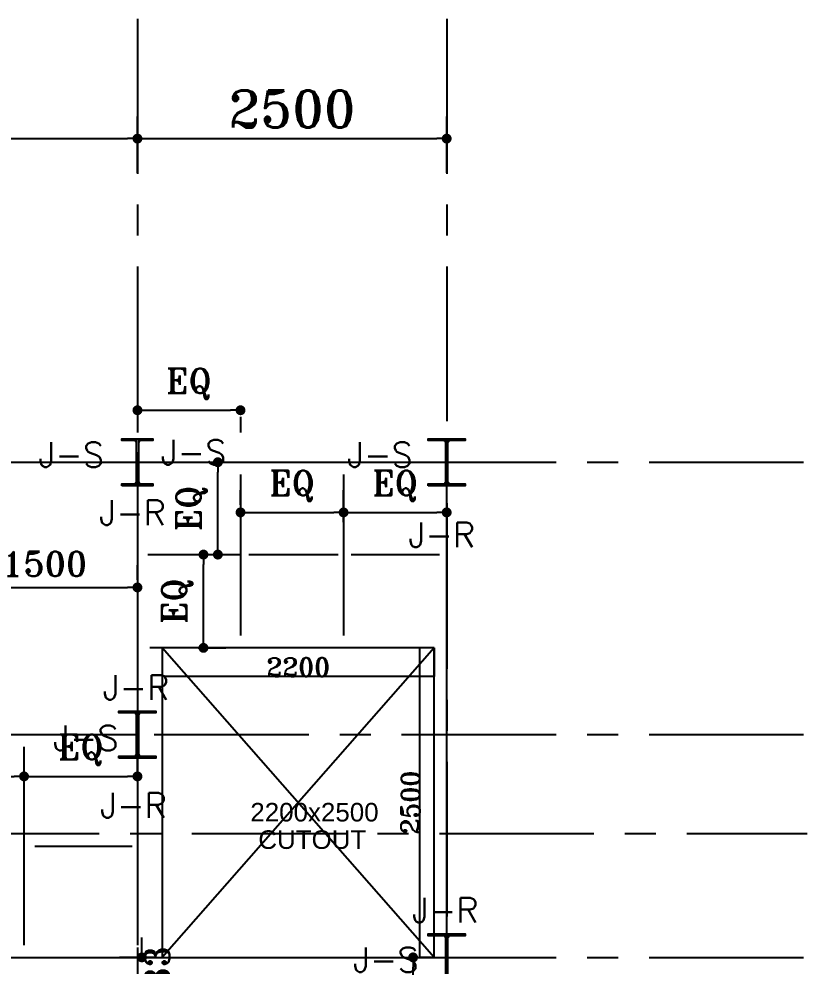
# Model space of a CAD drawing. Header units: inches. Extents: x 1387 to 2676, y -3554 to -2136.
# Drawn here: x 2606.81 to 2613.19, y -2571.4 to -2563.75 of the extents above; entities that cross this region are included whole.
import ezdxf
from ezdxf.enums import TextEntityAlignment as Align

# ---------------------------------------------------------------- set-up
doc = ezdxf.new("R2010")
doc.units = ezdxf.units.IN
doc.header["$MEASUREMENT"] = 0
doc.linetypes.add('CENTER', pattern=[2, 1.25, -0.25, 0.25, -0.25])
for name, color, linetype in [('3G', 3, 'Continuous'), ('AA-IPE300', 27, 'Continuous'), ('AA_CUT OUT', 250, 'Continuous'), ('AXE', 1, 'CENTER'), ('DIM', 8, 'Continuous'), ('MEMBER TEXT', 7, 'Continuous'), ('Pich', 2, 'Continuous'), ('UPN100', 1, 'Continuous'), ('wall', 4, 'Continuous')]:
    doc.layers.add(name, color=color, linetype=linetype)
doc.styles.add('ROMANS', font='ROMANS')
doc.styles.add('ROMANT', font='romant')
doc.styles.get("Standard").update_dxf_attribs({"font": 'arial.ttf'})
doc.dimstyles.new('1-100', dxfattribs={"dimtxt": 0.3, "dimasz": 0.08, "dimexe": 0.18, "dimexo": 0.0625, "dimgap": 0.09, "dimtad": 1, "dimdec": 0, "dimlfac": 1000, "dimdsep": 46, "dimtxsty": 'ROMANT', "dimblk": 'DOT', "dimcen": 0.09, "dimclrd": 1, "dimclre": 1, "dimclrt": 3, "dimadec": 0, "dimazin": 0, "dimtfac": 1, "dimtdec": 0, "dimtix": 1, "dimtofl": 0, "dimtmove": 2, "dimatfit": 3, "dimldrblk": 'DOT', "dimfxl": 1, "dimtolj": 1, "dimarcsym": 0})
doc.dimstyles.new('Copy of 1-100', dxfattribs={"dimtxt": 0.2, "dimasz": 0.08, "dimexe": 0.18, "dimexo": 0.0625, "dimgap": 0.09, "dimtad": 1, "dimdec": 0, "dimlfac": 1000, "dimdsep": 46, "dimtxsty": 'ROMANT', "dimblk": 'DOT', "dimcen": 0.09, "dimclrd": 1, "dimclre": 1, "dimclrt": 3, "dimadec": 0, "dimazin": 0, "dimtfac": 1, "dimtdec": 0, "dimtix": 1, "dimtofl": 0, "dimtmove": 2, "dimatfit": 3, "dimldrblk": 'DOT', "dimfxl": 1, "dimtolj": 1, "dimarcsym": 0})

# ---------------------------------------------------------------- blocks, each defined once
blk = doc.blocks.new('DOT')
at = {"layer": 'DIM', "color": 0, "linetype": 'ByBlock'}
blk.add_line((-0.5, 0), (-1, 0), dxfattribs=at)
at = {"layer": 'DIM', "color": 0, "linetype": 'ByBlock', "const_width": 0.5}
blk.add_lwpolyline([(-0.25, 0, 1), (0.25, 0, 1)], format="xyb", close=True, dxfattribs=at)
blk = doc.blocks.new('*D2537')
at = {"color": 1, "lineweight": -2, "transparency": 16777216}
for p, q in [((-100.1, 8500.4), (-216.9, 8500.4)), ((-216.7, 6000.1), (-216.7, 8500.4)), ((-100.1, 6000), (-216.9, 6000))]:
    blk.add_line(p, q, dxfattribs=at)
at = {"layer": 'Defpoints', "color": 0, "transparency": 16777216}
for p in [(-216.7, 8500.4), (-100, 8500.4), (-100, 6000)]:
    blk.add_point(p, dxfattribs=at)
at = {"color": 1, "lineweight": -2, "transparency": 16777216, "xscale": 0.08, "yscale": 0.08, "zscale": 0.08}
for p, rotation in [((-216.7, 8500.4), 90), ((-216.7, 6000), 270)]:
    blk.add_blockref('DOT', p, dxfattribs=dict(at, rotation=rotation))
at = {"color": 3, "transparency": 16777216, "insert": (-291.8, 7250.2), "char_height": 150, "attachment_point": 5, "rotation": 90, "style": 'ROMANT'}
blk.add_mtext('\\A1;2500', dxfattribs=at)
blk = doc.blocks.new('_Dot')
at = {"layer": 'DIM', "color": 0, "lineweight": -2}
blk.add_line((-0.5, 0), (-1, 0), dxfattribs=at)
at = {"layer": 'DIM', "color": 0, "const_width": 0.5}
blk.add_lwpolyline([(-0.25, 0, 1), (0.25, 0, 1)], format="xyb", close=True, dxfattribs=at)
blk = doc.blocks.new('*D2531')
at = {"color": 1, "lineweight": -2, "transparency": 16777216}
for p, q in [((-2300, 8500.4), (-2300, 8269.5)), ((-100, 8500.4), (-100, 8269.5)), ((-100.1, 8269.7), (-2299.9, 8269.7))]:
    blk.add_line(p, q, dxfattribs=at)
at = {"layer": 'Defpoints', "color": 0, "transparency": 16777216}
for p in [(-2300, 8500.4), (-100, 8500.4), (-2300, 8269.7)]:
    blk.add_point(p, dxfattribs=at)
at = {"color": 1, "lineweight": -2, "transparency": 16777216, "xscale": 0.08, "yscale": 0.08, "zscale": 0.08, "rotation": 180}
blk.add_blockref('DOT', (-2300, 8269.7), dxfattribs=at)
at = {"color": 1, "lineweight": -2, "transparency": 16777216, "xscale": 0.08, "yscale": 0.08, "zscale": 0.08}
blk.add_blockref('DOT', (-100, 8269.7), dxfattribs=at)
at = {"color": 3, "transparency": 16777216, "insert": (-1200, 8344.8), "char_height": 150, "attachment_point": 5, "style": 'ROMANT'}
blk.add_mtext('\\A1;2200', dxfattribs=at)
blk = doc.blocks.new('*D2253')
at = {"layer": 'Defpoints', "color": 0, "transparency": 16777216}
for p in [(2607.7723, -2566.9036), (2608.6056, -2566.9036), (2608.6056, -2566.9138)]:
    blk.add_point(p, dxfattribs=at)
at = {"layer": 'Pich', "color": 1, "lineweight": -2, "transparency": 16777216}
for p, q in [((2607.7723, -2566.9661), (2607.7723, -2567.0938)), ((2607.8523, -2566.9138), (2608.5256, -2566.9138)), ((2608.6056, -2566.9661), (2608.6056, -2567.0938))]:
    blk.add_line(p, q, dxfattribs=at)
at = {"layer": 'Pich', "color": 1, "lineweight": -2, "transparency": 16777216, "xscale": 0.08, "yscale": 0.08, "zscale": 0.08, "rotation": 180}
blk.add_blockref('DOT', (2607.7723, -2566.9138), dxfattribs=at)
at = {"layer": 'Pich', "color": 1, "lineweight": -2, "transparency": 16777216, "xscale": 0.08, "yscale": 0.08, "zscale": 0.08}
blk.add_blockref('DOT', (2608.6056, -2566.9138), dxfattribs=at)
at = {"layer": 'Pich', "color": 3, "transparency": 16777216, "insert": (2608.1889, -2566.6999), "char_height": 0.2, "attachment_point": 5, "style": 'ROMANT'}
blk.add_mtext('\\A1;EQ', dxfattribs=at)
blk = doc.blocks.new('*D2254')
at = {"layer": 'Defpoints', "color": 0, "transparency": 16777216}
for p in [(2608.6056, -2567.7392), (2609.4389, -2567.7392), (2609.4389, -2567.8806)]:
    blk.add_point(p, dxfattribs=at)
at = {"layer": 'Pich', "color": 1, "lineweight": -2, "transparency": 16777216}
for p, q in [((2608.6056, -2567.6767), (2608.6056, -2567.5592)), ((2609.4389, -2567.8181), (2609.4389, -2567.5592)), ((2608.6856, -2567.7392), (2609.3589, -2567.7392))]:
    blk.add_line(p, q, dxfattribs=at)
at = {"layer": 'Pich', "color": 1, "lineweight": -2, "transparency": 16777216, "xscale": 0.08, "yscale": 0.08, "zscale": 0.08, "rotation": 180}
blk.add_blockref('DOT', (2608.6056, -2567.7392), dxfattribs=at)
at = {"layer": 'Pich', "color": 1, "lineweight": -2, "transparency": 16777216, "xscale": 0.08, "yscale": 0.08, "zscale": 0.08}
blk.add_blockref('DOT', (2609.4389, -2567.7392), dxfattribs=at)
at = {"layer": 'Pich', "color": 3, "transparency": 16777216, "insert": (2609.0223, -2567.5254), "char_height": 0.2, "attachment_point": 5, "style": 'ROMANT'}
blk.add_mtext('\\A1;EQ', dxfattribs=at)
blk = doc.blocks.new('*D2255')
at = {"layer": 'Defpoints', "color": 0, "transparency": 16777216}
for p in [(2610.2723, -2567.6012), (2610.2723, -2567.7392), (2609.4389, -2567.8806)]:
    blk.add_point(p, dxfattribs=at)
at = {"layer": 'Pich', "color": 1, "lineweight": -2, "transparency": 16777216}
for p, q in [((2609.4389, -2567.8181), (2609.4389, -2567.5592)), ((2610.2723, -2567.6637), (2610.2723, -2567.9192)), ((2609.5189, -2567.7392), (2610.1923, -2567.7392))]:
    blk.add_line(p, q, dxfattribs=at)
at = {"layer": 'Pich', "color": 1, "lineweight": -2, "transparency": 16777216, "xscale": 0.08, "yscale": 0.08, "zscale": 0.08, "rotation": 180}
blk.add_blockref('DOT', (2609.4389, -2567.7392), dxfattribs=at)
at = {"layer": 'Pich', "color": 1, "lineweight": -2, "transparency": 16777216, "xscale": 0.08, "yscale": 0.08, "zscale": 0.08}
blk.add_blockref('DOT', (2610.2723, -2567.7392), dxfattribs=at)
at = {"layer": 'Pich', "color": 3, "transparency": 16777216, "insert": (2609.8556, -2567.5254), "char_height": 0.2, "attachment_point": 5, "style": 'ROMANT'}
blk.add_mtext('\\A1;EQ', dxfattribs=at)
blk = doc.blocks.new('*D2260')
at = {"layer": 'Defpoints', "color": 0, "transparency": 16777216}
for p in [(2605.9389, -2569.8717), (2606.8556, -2569.8717), (2606.8556, -2569.9341)]:
    blk.add_point(p, dxfattribs=at)
at = {"layer": 'Pich', "color": 1, "lineweight": -2, "transparency": 16777216}
for p, q in [((2605.9389, -2569.8092), (2605.9389, -2569.6917)), ((2606.8556, -2569.8716), (2606.8556, -2569.6917)), ((2606.0189, -2569.8717), (2606.7756, -2569.8717))]:
    blk.add_line(p, q, dxfattribs=at)
at = {"layer": 'Pich', "color": 1, "lineweight": -2, "transparency": 16777216, "xscale": 0.08, "yscale": 0.08, "zscale": 0.08, "rotation": 180}
blk.add_blockref('DOT', (2605.9389, -2569.8717), dxfattribs=at)
at = {"layer": 'Pich', "color": 1, "lineweight": -2, "transparency": 16777216, "xscale": 0.08, "yscale": 0.08, "zscale": 0.08}
blk.add_blockref('DOT', (2606.8556, -2569.8717), dxfattribs=at)
at = {"layer": 'Pich', "color": 3, "transparency": 16777216, "insert": (2606.3972, -2569.6578), "char_height": 0.2, "attachment_point": 5, "style": 'ROMANT'}
blk.add_mtext('\\A1;EQ', dxfattribs=at)
blk = doc.blocks.new('*D2261')
at = {"layer": 'Defpoints', "color": 0, "transparency": 16777216}
for p in [(2606.8556, -2569.8717), (2607.7723, -2569.8717), (2607.7723, -2569.9341)]:
    blk.add_point(p, dxfattribs=at)
at = {"layer": 'Pich', "color": 1, "lineweight": -2, "transparency": 16777216}
for p, q in [((2606.8556, -2569.8092), (2606.8556, -2569.6917)), ((2607.7723, -2569.8716), (2607.7723, -2569.6917)), ((2606.9356, -2569.8717), (2607.6923, -2569.8717))]:
    blk.add_line(p, q, dxfattribs=at)
at = {"layer": 'Pich', "color": 1, "lineweight": -2, "transparency": 16777216, "xscale": 0.08, "yscale": 0.08, "zscale": 0.08, "rotation": 180}
blk.add_blockref('DOT', (2606.8556, -2569.8717), dxfattribs=at)
at = {"layer": 'Pich', "color": 1, "lineweight": -2, "transparency": 16777216, "xscale": 0.08, "yscale": 0.08, "zscale": 0.08}
blk.add_blockref('DOT', (2607.7723, -2569.8717), dxfattribs=at)
at = {"layer": 'Pich', "color": 3, "transparency": 16777216, "insert": (2607.3139, -2569.6578), "char_height": 0.2, "attachment_point": 5, "style": 'ROMANT'}
blk.add_mtext('\\A1;EQ', dxfattribs=at)
blk = doc.blocks.new('*D2279')
at = {"layer": 'Defpoints', "color": 0, "transparency": 16777216}
for p in [(2609.9463, -2571.3337), (2610.0006, -2571.3337), (2610.0006, -2572.239)]:
    blk.add_point(p, dxfattribs=at)
at = {"layer": 'Pich', "color": 1, "lineweight": -2, "transparency": 16777216}
for p, q in [((2610.0088, -2571.3337), (2610.1806, -2571.3337)), ((2610.0006, -2572.159), (2610.0006, -2571.4137)), ((2610.0631, -2572.239), (2610.1806, -2572.239))]:
    blk.add_line(p, q, dxfattribs=at)
at = {"layer": 'Pich', "color": 1, "lineweight": -2, "transparency": 16777216, "xscale": 0.08, "yscale": 0.08, "zscale": 0.08}
for p, rotation in [((2610.0006, -2571.3337), 90), ((2610.0006, -2572.239), 270)]:
    blk.add_blockref('DOT', p, dxfattribs=dict(at, rotation=rotation))
at = {"layer": 'Pich', "color": 3, "transparency": 16777216, "insert": (2609.7868, -2571.7864), "char_height": 0.2, "attachment_point": 5, "rotation": 90, "style": 'ROMANT'}
blk.add_mtext('\\A1;EQ', dxfattribs=at)
blk = doc.blocks.new('*D2282')
at = {"layer": 'Defpoints', "color": 0, "transparency": 16777216}
for p in [(2607.9856, -2571.3337), (2607.8081, -2571.6666), (2607.9856, -2571.6666)]:
    blk.add_point(p, dxfattribs=at)
at = {"layer": 'Pich', "color": 1, "lineweight": -2, "transparency": 16777216}
for p, q in [((2607.8081, -2571.2537), (2607.8081, -2571.1737)), ((2607.9231, -2571.3337), (2607.6281, -2571.3337)), ((2607.9231, -2571.6666), (2607.6281, -2571.6666)), ((2607.8081, -2571.7466), (2607.8081, -2571.8266))]:
    blk.add_line(p, q, dxfattribs=at)
at = {"layer": 'Pich', "color": 1, "lineweight": -2, "transparency": 16777216, "xscale": 0.08, "yscale": 0.08, "zscale": 0.08}
for p, rotation in [((2607.8081, -2571.3337), 270), ((2607.8081, -2571.6666), 90)]:
    blk.add_blockref('DOT', p, dxfattribs=dict(at, rotation=rotation))
at = {"layer": 'Pich', "color": 3, "transparency": 16777216, "insert": (2607.932, -2571.5002), "char_height": 0.2, "attachment_point": 5, "rotation": 90, "style": 'ROMANT'}
blk.add_mtext('\\A1;333', dxfattribs=at)
blk = doc.blocks.new('*D2469')
at = {"layer": 'Defpoints', "color": 0, "transparency": 16777216}
for p in [(2606.2722, -2568.3454), (2607.7723, -2568.3454), (2607.7723, -2568.3454)]:
    blk.add_point(p, dxfattribs=at)
at = {"layer": 'Pich', "color": 1, "lineweight": -2, "transparency": 16777216}
for p, q in [((2606.2722, -2568.2829), (2606.2722, -2568.1654)), ((2607.7723, -2568.2829), (2607.7723, -2568.1654)), ((2606.3522, -2568.3454), (2607.6923, -2568.3454))]:
    blk.add_line(p, q, dxfattribs=at)
at = {"layer": 'Pich', "color": 1, "lineweight": -2, "transparency": 16777216, "xscale": 0.08, "yscale": 0.08, "zscale": 0.08, "rotation": 180}
blk.add_blockref('DOT', (2606.2722, -2568.3454), dxfattribs=at)
at = {"layer": 'Pich', "color": 1, "lineweight": -2, "transparency": 16777216, "xscale": 0.08, "yscale": 0.08, "zscale": 0.08}
blk.add_blockref('DOT', (2607.7723, -2568.3454), dxfattribs=at)
at = {"layer": 'Pich', "color": 3, "transparency": 16777216, "insert": (2607.0223, -2568.1554), "char_height": 0.2, "attachment_point": 5, "style": 'ROMANT'}
blk.add_mtext('\\A1;1500', dxfattribs=at)
blk = doc.blocks.new('*D2151')
at = {"layer": 'Defpoints', "color": 0, "transparency": 16777216}
for p in [(2602.2723, -2564.7197), (2607.7723, -2564.7197), (2607.7723, -2565.0573)]:
    blk.add_point(p, dxfattribs=at)
at = {"layer": 'wall', "color": 1, "lineweight": -2, "transparency": 16777216}
for p, q in [((2602.2723, -2564.6572), (2602.2723, -2564.5397)), ((2607.7723, -2564.9948), (2607.7723, -2564.5397)), ((2602.3523, -2564.7197), (2607.6923, -2564.7197))]:
    blk.add_line(p, q, dxfattribs=at)
at = {"layer": 'wall', "color": 1, "lineweight": -2, "transparency": 16777216, "xscale": 0.08, "yscale": 0.08, "zscale": 0.08, "rotation": 180}
blk.add_blockref('DOT', (2602.2723, -2564.7197), dxfattribs=at)
at = {"layer": 'wall', "color": 1, "lineweight": -2, "transparency": 16777216, "xscale": 0.08, "yscale": 0.08, "zscale": 0.08}
blk.add_blockref('DOT', (2607.7723, -2564.7197), dxfattribs=at)
at = {"layer": 'wall', "color": 3, "transparency": 16777216, "insert": (2605.0223, -2564.4797), "char_height": 0.3, "attachment_point": 5, "style": 'ROMANT'}
blk.add_mtext('\\A1;5500', dxfattribs=at)
blk = doc.blocks.new('*D2155')
at = {"layer": 'Defpoints', "color": 0, "transparency": 16777216}
for p in [(2607.7723, -2564.7197), (2610.2723, -2564.7197), (2610.2723, -2565.0573)]:
    blk.add_point(p, dxfattribs=at)
at = {"layer": 'wall', "color": 1, "lineweight": -2, "transparency": 16777216}
for p, q in [((2607.7723, -2564.6572), (2607.7723, -2564.5397)), ((2610.2723, -2564.9948), (2610.2723, -2564.5397)), ((2607.8523, -2564.7197), (2610.1923, -2564.7197))]:
    blk.add_line(p, q, dxfattribs=at)
at = {"layer": 'wall', "color": 1, "lineweight": -2, "transparency": 16777216, "xscale": 0.08, "yscale": 0.08, "zscale": 0.08, "rotation": 180}
blk.add_blockref('DOT', (2607.7723, -2564.7197), dxfattribs=at)
at = {"layer": 'wall', "color": 1, "lineweight": -2, "transparency": 16777216, "xscale": 0.08, "yscale": 0.08, "zscale": 0.08}
blk.add_blockref('DOT', (2610.2723, -2564.7197), dxfattribs=at)
at = {"layer": 'wall', "color": 3, "transparency": 16777216, "insert": (2609.0223, -2564.4797), "char_height": 0.3, "attachment_point": 5, "style": 'ROMANT'}
blk.add_mtext('\\A1;2500', dxfattribs=at)
blk = doc.blocks.new('*D2595')
at = {"color": 1, "lineweight": -2, "transparency": 16777216}
for p, q in [((2608.3792, -2567.3337), (2608.6023, -2567.3337)), ((2608.4223, -2567.9997), (2608.4223, -2567.4137)), ((2608.3792, -2568.0797), (2608.6023, -2568.0797))]:
    blk.add_line(p, q, dxfattribs=at)
at = {"layer": 'Defpoints', "color": 0, "transparency": 16777216}
for p in [(2608.3167, -2567.3337), (2608.4223, -2567.3337), (2608.3167, -2568.0797)]:
    blk.add_point(p, dxfattribs=at)
at = {"color": 1, "lineweight": -2, "transparency": 16777216, "xscale": 0.08, "yscale": 0.08, "zscale": 0.08}
for p, rotation in [((2608.4223, -2567.3337), 90), ((2608.4223, -2568.0797), 270)]:
    blk.add_blockref('DOT', p, dxfattribs=dict(at, rotation=rotation))
at = {"color": 3, "transparency": 16777216, "insert": (2608.2085, -2567.7067), "char_height": 0.2, "attachment_point": 5, "rotation": 90, "style": 'ROMANT'}
blk.add_mtext('\\A1;EQ', dxfattribs=at)
blk = doc.blocks.new('*D2596')
at = {"color": 1, "lineweight": -2, "transparency": 16777216}
for p, q in [((2608.263, -2568.0797), (2608.4861, -2568.0797)), ((2608.3061, -2568.7533), (2608.3061, -2568.1597)), ((2608.263, -2568.8333), (2608.4861, -2568.8333))]:
    blk.add_line(p, q, dxfattribs=at)
at = {"layer": 'Defpoints', "color": 0, "transparency": 16777216}
for p in [(2608.2005, -2568.0797), (2608.3061, -2568.0797), (2608.2005, -2568.8333)]:
    blk.add_point(p, dxfattribs=at)
at = {"color": 1, "lineweight": -2, "transparency": 16777216, "xscale": 0.08, "yscale": 0.08, "zscale": 0.08}
for p, rotation in [((2608.3061, -2568.0797), 90), ((2608.3061, -2568.8333), 270)]:
    blk.add_blockref('DOT', p, dxfattribs=dict(at, rotation=rotation))
at = {"color": 3, "transparency": 16777216, "insert": (2608.0923, -2568.4565), "char_height": 0.2, "attachment_point": 5, "rotation": 90, "style": 'ROMANT'}
blk.add_mtext('\\A1;EQ', dxfattribs=at)
blk = doc.blocks.new('G$CFD95EC12')
at = {"color": 1}
for p, q in [((-100, 6000), (-2300, 8500.4)), ((-100, 8500.4), (-2300, 6000))]:
    blk.add_line(p, q, dxfattribs=at)
at = {"layer": 'AA_CUT OUT', "color": 1}
blk.add_lwpolyline([(-100, 8500.4), (-2300, 8500.4), (-2300, 6000), (-100, 6000)], close=True, dxfattribs=at)
at = {"color": 3}
for s, p in [('2200x2500', (-1587.3, 7097.9)), ('CUTOUT', (-1522.7, 6876.3))]:
    blk.add_text(s, height=150, dxfattribs=at).set_placement(p)
dim = blk.add_linear_dim(base=(-2300, 8269.7), p1=(-100, 8500.4), p2=(-2300, 8500.4), dimstyle='Copy of 1-100', override={"dimtxt": 150, "dimlfac": 1})
dim.commit()
dim.dimension.update_dxf_attribs({"geometry": '*D2531', "text_midpoint": (-1200, 8344.8)})
dim = blk.add_linear_dim(base=(-216.7, 8500.4), p1=(-100, 6000), p2=(-100, 8500.4), angle=90, dimstyle='Copy of 1-100', override={"dimtxt": 150, "dimlfac": 1})
dim.commit()
dim.dimension.update_dxf_attribs({"geometry": '*D2537', "text_midpoint": (-291.8, 7250.2)})

msp = doc.modelspace()

# ---------------------------------------------------------------- hatches: boundary and pattern name
for points in [[(2607.76480941, -2567.15872832), (2607.75333318, -2567.15872832, 0.4144144444), (2607.76480941, -2567.17021242)], [(2607.77980941, -2567.15872832), (2607.79128564, -2567.15872832, -0.4144144444), (2607.77980941, -2567.17021242)], [(2610.26481019, -2567.15869343), (2610.25333396, -2567.15869343, 0.4144144444), (2610.26481019, -2567.17017753)], [(2610.27981019, -2567.15869343), (2610.29128642, -2567.15869343, -0.4144144444), (2610.27981019, -2567.17017753)], [(2607.76480941, -2567.50876782), (2607.75333318, -2567.50876782, -0.4144144444), (2607.76480941, -2567.49728372)], [(2607.77980941, -2567.50876782), (2607.79128564, -2567.50876782, 0.4144144444), (2607.77980941, -2567.49728372)], [(2610.26481019, -2567.50873294), (2610.25333396, -2567.50873294, -0.4144144444), (2610.26481019, -2567.49724883)], [(2610.27981019, -2567.50873294), (2610.29128642, -2567.50873294, 0.4144144444), (2610.27981019, -2567.49724883)], [(2607.7648045, -2569.35861872), (2607.75332827, -2569.35861872, 0.4144144444), (2607.7648045, -2569.37010282)], [(2607.7798045, -2569.35861872), (2607.79128073, -2569.35861872, -0.4144144444), (2607.7798045, -2569.37010282)], [(2607.7648045, -2569.70865822), (2607.75332827, -2569.70865822, -0.4144144444), (2607.7648045, -2569.69717412)], [(2607.7798045, -2569.70865822), (2607.79128073, -2569.70865822, 0.4144144444), (2607.7798045, -2569.69717412)], [(2610.26481019, -2571.15863235), (2610.25333396, -2571.15863235, 0.4144144444), (2610.26481019, -2571.17011646)], [(2610.27981019, -2571.15863235), (2610.29128642, -2571.15863235, -0.4144144444), (2610.27981019, -2571.17011646)]]:
    msp.add_hatch(color=1).paths.add_polyline_path(points)

# ---------------------------------------------------------------- linework, layer by layer
at = {"layer": '3G'}
for points in [[(2607.64730941, -2567.52372832), (2607.64730941, -2567.50872832), (2607.76480941, -2567.50872832), (2607.76480941, -2567.15872832), (2607.64730941, -2567.15872832), (2607.64730941, -2567.14372832), (2607.89730941, -2567.14372832), (2607.89730941, -2567.15872832), (2607.77980941, -2567.15872832), (2607.77980941, -2567.50872832), (2607.89730941, -2567.50872832), (2607.89730941, -2567.52372832)], [(2610.12231019, -2567.52369343), (2610.12231019, -2567.50869343), (2610.26481019, -2567.50869343), (2610.26481019, -2567.15869343), (2610.12231019, -2567.15869343), (2610.12231019, -2567.14369343), (2610.42231019, -2567.14369343), (2610.42231019, -2567.15869343), (2610.27981019, -2567.15869343), (2610.27981019, -2567.50869343), (2610.42231019, -2567.50869343), (2610.42231019, -2567.52369343)], [(2607.6223045, -2569.72361872), (2607.6223045, -2569.70861872), (2607.7648045, -2569.70861872), (2607.7648045, -2569.35861872), (2607.6223045, -2569.35861872), (2607.6223045, -2569.34361872), (2607.9223045, -2569.34361872), (2607.9223045, -2569.35861872), (2607.7798045, -2569.35861872), (2607.7798045, -2569.70861872), (2607.9223045, -2569.70861872), (2607.9223045, -2569.72361872)], [(2610.12231019, -2571.52363235), (2610.12231019, -2571.50863235), (2610.26481019, -2571.50863235), (2610.26481019, -2571.15863235), (2610.12231019, -2571.15863235), (2610.12231019, -2571.14363235), (2610.42231019, -2571.14363235), (2610.42231019, -2571.15863235), (2610.27981019, -2571.15863235), (2610.27981019, -2571.50863235), (2610.42231019, -2571.50863235), (2610.42231019, -2571.52363235)]]:
    msp.add_lwpolyline(points, close=True, dxfattribs=at)
for centre, start, end in [((2607.76480941, -2567.15873619), 180.157926883, 270.157926883), ((2607.77980941, -2567.15873619), 269.842073117, 359.842073117), ((2607.77980941, -2567.15873619), 269.842073117, 359.842073117), ((2610.26481019, -2567.1587013), 180.157926883, 270.157926883), ((2610.27981019, -2567.1587013), 269.842073117, 359.842073117), ((2610.27981019, -2567.1587013), 269.842073117, 359.842073117), ((2607.76480941, -2567.50875995), 89.842073117, 179.842073117), ((2607.76480941, -2567.50875995), 89.842073117, 179.842073117), ((2607.77980941, -2567.50875995), 0.157926883, 90.157926883), ((2607.77980941, -2567.50875995), 0.157926883, 90.157926883), ((2607.77980941, -2567.50875995), 0.157926883, 90.157926883), ((2610.26481019, -2567.50872506), 89.842073117, 179.842073117), ((2610.26481019, -2567.50872506), 89.842073117, 179.842073117), ((2610.27981019, -2567.50872506), 0.157926883, 90.157926883), ((2610.27981019, -2567.50872506), 0.157926883, 90.157926883), ((2610.27981019, -2567.50872506), 0.157926883, 90.157926883), ((2607.7648045, -2569.35862659), 180.157926883, 270.157926883), ((2607.7798045, -2569.35862659), 269.842073117, 359.842073117), ((2607.7798045, -2569.35862659), 269.842073117, 359.842073117), ((2607.7648045, -2569.70865035), 89.842073117, 179.842073117), ((2607.7648045, -2569.70865035), 89.842073117, 179.842073117), ((2607.7798045, -2569.70865035), 0.157926883, 90.157926883), ((2607.7798045, -2569.70865035), 0.157926883, 90.157926883), ((2607.7798045, -2569.70865035), 0.157926883, 90.157926883), ((2610.26481019, -2571.15864022), 180.157926883, 270.157926883), ((2610.27981019, -2571.15864022), 269.842073117, 359.842073117), ((2610.27981019, -2571.15864022), 269.842073117, 359.842073117)]:
    msp.add_arc(centre, 0.01147623, start, end, dxfattribs=at)
at = {"layer": 'AA-IPE300', "color": 3}
for p, q in [((2592.87226624, -2567.33370075), (2610.27226624, -2567.33370075)), ((2607.77226624, -2567.33370075), (2607.77226624, -2571.23370075)), ((2610.27226624, -2577.33370075), (2610.27226624, -2567.33370075)), ((2608.60559624, -2567.43370075), (2608.60559624, -2568.73325294)), ((2609.43892624, -2567.43370075), (2609.43892624, -2568.73325294)), ((2610.17226624, -2568.83325294), (2607.87226624, -2568.83325294)), ((2594.37226624, -2569.53370075), (2607.77226624, -2569.53370075)), ((2606.85556624, -2571.23370075), (2606.85556624, -2569.63370075)), ((2607.72955151, -2570.43807389), (2606.94371917, -2570.43807389)), ((2602.37226624, -2571.33370075), (2610.27226624, -2571.33370075))]:
    msp.add_line(p, q, dxfattribs=at)
at = {"layer": 'AXE'}
for p, q in [((2607.77231944, -2563.75296052), (2607.77228322, -2577.77084122)), ((2610.27231944, -2563.75296052), (2610.27228322, -2577.77084122)), ((2589.90804179, -2567.33370075), (2613.18575424, -2567.33370075)), ((2589.90804179, -2569.53358103), (2613.18575424, -2569.53363968)), ((2588.21298375, -2570.33358103), (2613.18575424, -2570.33363968)), ((2589.90804179, -2571.33358103), (2613.18575424, -2571.33363968))]:
    msp.add_line(p, q, dxfattribs=at)
at = {"layer": 'UPN100', "color": 3}
for p, q in [((2607.8562807, -2568.07965587), (2608.54476151, -2568.07965587)), ((2608.67217489, -2568.07965587), (2609.39390256, -2568.07965587)), ((2609.49982597, -2568.07965587), (2610.2128767, -2568.07965587))]:
    msp.add_line(p, q, dxfattribs=at)

# ---------------------------------------------------------------- block references
at = {"layer": 'AA_CUT OUT', "color": 3, "xscale": 0.001, "yscale": 0.001, "zscale": 0.001}
msp.add_blockref('G$CFD95EC12', (2610.27226624, -2577.33370075), dxfattribs=at)

# ---------------------------------------------------------------- texts
at = {"layer": 'MEMBER TEXT', "color": 3, "ltscale": 2, "style": 'ROMANS'}
for s, p in [('J-S', (2607.23690717, -2567.27301583)), ('J-S', (2608.22595934, -2567.25379402)), ('J-S', (2609.73300112, -2567.27301579)), ('J-R', (2607.73267566, -2567.74154718)), ('J-R', (2610.23267628, -2567.9204)), ('J-R', (2607.76097093, -2569.15280567)), ('J-S', (2607.3547568, -2569.56166973)), ('J-R', (2607.7401706, -2570.10532528)), ('J-R', (2610.26097093, -2570.95281931)), ('J-S', (2609.78025742, -2571.35268567))]:
    msp.add_text(s, height=0.2, dxfattribs=at).set_placement(p, align=Align.MIDDLE)

# ---------------------------------------------------------------- dimensions: what is measured, and where the dimension line sits
for base, p1, p2, picture, middle in [((2608.42227199, -2567.33370075), (2608.3166678, -2568.07965587), (2608.3166678, -2567.33370075), '*D2595', (2608.20846247, -2567.70667831)), ((2608.3061253, -2568.07965587), (2608.20052111, -2568.83325294), (2608.20052111, -2568.07965587), '*D2596', (2608.09231577, -2568.4564544))]:
    dim = msp.add_linear_dim(base=base, p1=p1, p2=p2, angle=90, text='EQ', dimstyle='Copy of 1-100')
    dim.commit()
    dim.dimension.update_dxf_attribs({"geometry": picture, "text_midpoint": middle})
at = {"layer": 'Pich'}
for base, p1, p2, picture, middle in [((2608.60559624, -2566.91375178), (2607.77226624, -2566.90361494), (2608.60559624, -2566.90361494), '*D2253', (2608.18893124, -2566.69994225)), ((2609.43892624, -2567.73917432), (2608.60559624, -2567.73917432), (2609.43892624, -2567.8805618), '*D2254', (2609.02226124, -2567.5253648)), ((2610.27226624, -2567.73917432), (2609.43892624, -2567.8805618), (2610.27226624, -2567.60122362), '*D2255', (2609.85559624, -2567.5253648)), ((2606.85556624, -2569.87165578), (2605.93890624, -2569.87165578), (2606.85556624, -2569.93410523), '*D2260', (2606.39723624, -2569.65784626)), ((2607.77226624, -2569.87165578), (2606.85556624, -2569.87165578), (2607.77226624, -2569.93410523), '*D2261', (2607.31391624, -2569.65784626))]:
    dim = msp.add_linear_dim(base=base, p1=p1, p2=p2, text='EQ', dimstyle='Copy of 1-100', dxfattribs=at)
    dim.commit()
    dim.dimension.update_dxf_attribs({"geometry": picture, "text_midpoint": middle})
dim = msp.add_linear_dim(base=(2607.77226624, -2568.34539146), p1=(2606.27224135, -2568.34539146), p2=(2607.77226624, -2568.34539146), dimstyle='Copy of 1-100', dxfattribs=at)
dim.commit()
dim.dimension.update_dxf_attribs({"geometry": '*D2469', "text_midpoint": (2607.02225379, -2568.15539146)})
dim = msp.add_linear_dim(base=(2607.80810596, -2571.66660559), p1=(2607.98564187, -2571.33370075), p2=(2607.98564187, -2571.66660559), angle=90, dimstyle='Copy of 1-100', dxfattribs=at)
dim.commit()
dim.dimension.update_dxf_attribs({"geometry": '*D2282', "text_midpoint": (2607.93196035, -2571.50015317), "dimtype": 160})
dim = msp.add_linear_dim(base=(2610.00059935, -2571.33370075), p1=(2610.00059935, -2572.23903075), p2=(2609.94628562, -2571.33370075), angle=90, text='EQ', dimstyle='Copy of 1-100', dxfattribs=at)
dim.commit()
dim.dimension.update_dxf_attribs({"geometry": '*D2279', "text_midpoint": (2609.78678983, -2571.78636575)})
at = {"layer": 'wall'}
for base, p1, p2, picture, middle in [((2607.7723166, -2564.71968681), (2602.27229037, -2564.71968681), (2607.7723166, -2565.05727009), '*D2151', (2605.02230348, -2564.47968681)), ((2610.2723166, -2564.71968681), (2607.7723166, -2564.71968681), (2610.2723166, -2565.05727009), '*D2155', (2609.0223166, -2564.47968681))]:
    dim = msp.add_linear_dim(base=base, p1=p1, p2=p2, dimstyle='1-100', dxfattribs=at)
    dim.commit()
    dim.dimension.update_dxf_attribs({"geometry": picture, "text_midpoint": middle})

doc.saveas('drawing.dxf')
